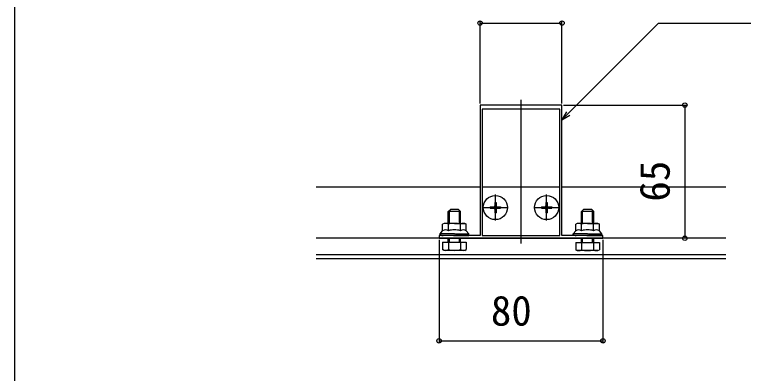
# Model space of a CAD drawing. Units: millimetres, scale not verified. Extents: x -875 to 875, y -1304 to 1296.
# Drawn here: x -565 to -209.1, y 452 to 627.1 of the extents above; entities that cross this region are included whole.
import ezdxf
from ezdxf.enums import TextEntityAlignment as Align

# ---------------------------------------------------------------- set-up
doc = ezdxf.new("R2010")
doc.units = ezdxf.units.MM
doc.header["$LTSCALE"] = 8
for name, color, linetype in [('0-2_YKK_11', 7, 'Continuous'), ('0-3_YKK_12', 2, 'Continuous'), ('0-4_YKK_13', 4, 'Continuous'), ('0-5_YKK_D', 6, 'Continuous')]:
    doc.layers.add(name, color=color, linetype=linetype)
doc.styles.add('ＭＳ ゴシック', font='')
doc.styles.get('ＭＳ ゴシック').set_extended_font_data('MS Gothic')

msp = doc.modelspace()

# ---------------------------------------------------------------- linework, layer by layer
at = {"layer": '0-2_YKK_11'}
for points in [[(-357.716, 517.948), (-277.716, 517.948), (-277.716, 519.248), (-284.758, 519.248), (-284.941, 519.128), (-285.491, 519.128), (-285.674, 519.248), (-297.716, 519.248), (-297.716, 582.948), (-317.258, 582.948), (-317.441, 582.828), (-317.991, 582.828), (-318.174, 582.948), (-337.716, 582.948), (-337.716, 519.248), (-349.758, 519.248), (-349.941, 519.128), (-350.491, 519.128), (-350.674, 519.248), (-357.716, 519.248)], [(-298.816, 519.248), (-298.816, 580.948), (-336.616, 580.948), (-336.616, 519.248)]]:
    msp.add_lwpolyline(points, close=True, dxfattribs=at)
at = {"layer": '0-3_YKK_12'}
for p, q in [((-565, 799.103), (-565, 360.103)), ((-317.716, 515.448), (-317.716, 585.448)), ((-337.716, 542.948), (-417.716, 542.948)), ((-298.816, 542.948), (-336.616, 542.948)), ((-217.716, 542.948), (-297.716, 542.948)), ((-217.716, 517.948), (-417.716, 517.948)), ((-217.716, 509.948), (-417.716, 509.948)), ((-217.716, 507.948), (-417.716, 507.948))]:
    msp.add_line(p, q, dxfattribs=at)
at = {"layer": '0-4_YKK_13'}
for p, q in [((-330.216, 526.648), (-330.216, 539.248)), ((-305.216, 526.648), (-305.216, 539.248)), ((-330.566, 535.448), (-329.866, 535.448)), ((-330.566, 535.448), (-330.566, 533.798)), ((-329.866, 535.448), (-329.866, 533.798)), ((-305.566, 535.448), (-304.866, 535.448)), ((-305.566, 535.448), (-305.566, 533.798)), ((-304.866, 535.448), (-304.866, 533.798)), ((-347.216, 531.048), (-353.216, 531.048)), ((-352.676, 525.248), (-352.676, 531.588)), ((-347.756, 525.248), (-347.756, 531.588)), ((-336.516, 532.948), (-323.916, 532.948)), ((-332.716, 533.298), (-332.716, 532.598)), ((-332.716, 533.298), (-331.066, 533.298)), ((-332.716, 532.598), (-331.066, 532.598)), ((-330.566, 532.098), (-330.566, 530.448)), ((-330.566, 530.448), (-329.866, 530.448)), ((-329.866, 532.098), (-329.866, 530.448)), ((-329.366, 533.298), (-327.716, 533.298)), ((-329.366, 532.598), (-327.716, 532.598)), ((-327.716, 533.298), (-327.716, 532.598)), ((-311.516, 532.948), (-298.916, 532.948)), ((-307.716, 533.298), (-307.716, 532.598)), ((-307.716, 533.298), (-306.066, 533.298)), ((-307.716, 532.598), (-306.066, 532.598)), ((-305.566, 532.098), (-305.566, 530.448)), ((-305.566, 530.448), (-304.866, 530.448)), ((-304.866, 532.098), (-304.866, 530.448)), ((-304.366, 533.298), (-302.716, 533.298)), ((-304.366, 532.598), (-302.716, 532.598)), ((-302.716, 533.298), (-302.716, 532.598)), ((-282.216, 530.948), (-288.216, 530.948)), ((-287.676, 525.248), (-287.676, 531.488)), ((-282.756, 525.248), (-282.756, 531.488)), ((-355.216, 525.248), (-355.99, 524.801)), ((-355.99, 521.648), (-355.99, 524.801)), ((-350.216, 525.248), (-355.216, 525.248)), ((-353.103, 521.648), (-353.103, 524.801)), ((-350.216, 525.248), (-345.216, 525.248)), ((-347.329, 521.648), (-347.329, 524.801)), ((-345.216, 525.248), (-344.443, 524.801)), ((-344.443, 521.648), (-344.443, 524.801)), ((-290.216, 525.248), (-290.99, 524.801)), ((-290.99, 521.648), (-290.99, 524.801)), ((-285.216, 525.248), (-290.216, 525.248)), ((-288.103, 521.648), (-288.103, 524.801)), ((-285.216, 525.248), (-280.216, 525.248)), ((-282.329, 521.648), (-282.329, 524.801)), ((-280.216, 525.248), (-279.443, 524.801)), ((-279.443, 521.648), (-279.443, 524.801)), ((-357.216, 519.248), (-357.216, 520.048)), ((-343.216, 519.248), (-343.216, 520.048)), ((-292.216, 519.248), (-292.216, 520.048)), ((-278.216, 519.248), (-278.216, 520.048)), ((-350.216, 519.248), (-357.216, 519.248)), ((-355.99, 516.048), (-355.99, 512.494)), ((-353.216, 516.048), (-353.216, 518.048)), ((-353.103, 516.048), (-353.103, 512.494)), ((-352.676, 516.048), (-352.676, 518.048)), ((-350.216, 519.248), (-343.216, 519.248)), ((-347.756, 516.048), (-347.756, 518.048)), ((-347.329, 516.048), (-347.329, 512.494)), ((-347.216, 516.048), (-347.216, 518.048)), ((-285.216, 519.248), (-292.216, 519.248)), ((-288.216, 515.948), (-288.216, 517.948)), ((-287.676, 515.948), (-287.676, 517.948)), ((-285.216, 519.248), (-278.216, 519.248)), ((-282.756, 515.948), (-282.756, 517.948)), ((-282.216, 515.948), (-282.216, 517.948)), ((-355.216, 512.048), (-355.99, 512.494)), ((-345.216, 512.048), (-344.443, 512.494)), ((-290.99, 515.948), (-290.99, 512.394)), ((-288.103, 515.948), (-288.103, 512.394)), ((-282.329, 515.948), (-282.329, 512.394)), ((-345.216, 512.048), (-355.216, 512.048)), ((-290.216, 511.948), (-290.99, 512.394)), ((-280.216, 511.948), (-290.216, 511.948)), ((-280.216, 511.948), (-279.443, 512.394))]:
    msp.add_line(p, q, dxfattribs=at)
for points in [[(-353.216, 525.248), (-353.216, 531.048), (-352.216, 532.048)], [(-347.216, 525.248), (-347.216, 531.048), (-348.216, 532.048), (-352.216, 532.048)], [(-288.216, 525.248), (-288.216, 530.948), (-287.216, 531.948)], [(-282.216, 525.248), (-282.216, 530.948), (-283.216, 531.948), (-287.216, 531.948)], [(-350.216, 520.048), (-357.216, 520.048), (-355.99, 521.648)], [(-350.216, 520.048), (-343.216, 520.048), (-344.443, 521.648)], [(-285.216, 520.048), (-292.216, 520.048), (-290.99, 521.648)], [(-285.216, 520.048), (-278.216, 520.048), (-279.443, 521.648)], [(-355.99, 516.048), (-344.443, 516.048), (-344.443, 512.494)], [(-290.99, 515.948), (-279.443, 515.948), (-279.443, 512.394)]]:
    msp.add_lwpolyline(points, dxfattribs=at)
for centre in [(-330.216, 532.948), (-305.216, 532.948)]:
    msp.add_circle(centre, 5.9, dxfattribs=at)
for centre, radius, start, end in [((-331.066, 533.798), 0.5, 270, 0), ((-331.066, 532.098), 0.5, 0, 90), ((-329.366, 533.798), 0.5, 180, 270), ((-329.366, 532.098), 0.5, 90, 180), ((-306.066, 533.798), 0.5, 270, 0), ((-306.066, 532.098), 0.5, 0, 90), ((-304.366, 533.798), 0.5, 180, 270), ((-304.366, 532.098), 0.5, 90, 180), ((-354.546, 522.692), 2.556, 55.61575, 124.38425), ((-350.216, 515.694), 9.553, 90, 107.58795), ((-350.216, 515.694), 9.553, 72.41205, 90), ((-345.886, 522.692), 2.556, 55.61575, 124.38425), ((-289.546, 522.692), 2.556, 55.61575, 124.38425), ((-285.216, 515.694), 9.553, 90, 107.58795), ((-285.216, 515.694), 9.553, 72.41205, 90), ((-280.886, 522.692), 2.556, 55.61575, 124.38425), ((-354.546, 519.538), 2.556, 55.61575, 124.38425), ((-350.216, 512.541), 9.553, 90, 107.58795), ((-350.216, 512.541), 9.553, 72.41205, 90), ((-345.886, 519.538), 2.556, 55.61575, 124.38425), ((-289.546, 519.538), 2.556, 55.61575, 124.38425), ((-285.216, 512.541), 9.553, 90, 107.58795), ((-285.216, 512.541), 9.553, 72.41205, 90), ((-280.886, 519.538), 2.556, 55.61575, 124.38425), ((-354.546, 514.603), 2.556, 235.61575, 304.38425), ((-350.216, 521.601), 9.553, 252.41205, 287.58795), ((-345.886, 514.603), 2.556, 235.61575, 304.38425), ((-289.546, 514.503), 2.556, 235.61575, 304.38425), ((-285.216, 521.501), 9.553, 252.41205, 287.58795), ((-280.886, 514.503), 2.556, 235.61575, 304.38425)]:
    msp.add_arc(centre, radius, start, end, dxfattribs=at)
for centre, start_param, end_param in [((-355.716, 520.048), 3.1415927, 4.712389), ((-344.716, 520.048), 4.712389, 6.2831853), ((-290.716, 520.048), 3.1415927, 4.712389), ((-279.716, 520.048), 4.712389, 6.2831853)]:
    msp.add_ellipse(centre, major_axis=(1.5, 0), ratio=0.533333, start_param=start_param, end_param=end_param, dxfattribs=at)
at = {"layer": '0-5_YKK_D'}
for p, q in [((-337.716, 583.648), (-337.716, 623.948)), ((-337.716, 622.948), (-297.716, 622.948)), ((-297.716, 583.648), (-297.716, 623.948)), ((-297.016, 582.948), (-236.716, 582.948)), ((-237.716, 582.948), (-237.716, 517.948)), ((-357.716, 517.248), (-357.716, 466.948)), ((-277.716, 517.248), (-277.716, 466.948)), ((-357.716, 467.948), (-277.716, 467.948))]:
    msp.add_line(p, q, dxfattribs=at)
for points in [[(-297.716, 575.757), (-294.676, 578.798), (-250.526, 622.948), (-133.593, 622.948)], [(-295.49, 579.613), (-297.716, 575.757), (-293.861, 577.983)]]:
    msp.add_lwpolyline(points, dxfattribs=at)
for centre in [(-337.716, 622.948), (-297.716, 622.948), (-237.716, 582.948), (-237.716, 517.948), (-357.716, 467.948), (-277.716, 467.948)]:
    msp.add_circle(centre, 1.075, dxfattribs=at)

# ---------------------------------------------------------------- texts
at = {"layer": '0-5_YKK_D', "style": 'ＭＳ ゴシック'}
msp.add_text('65', height=14.66, rotation=90, dxfattribs=at).set_placement((-240.716, 535.845), align=Align.BOTTOM_LEFT)
msp.add_text('80', height=14.66, dxfattribs=at).set_placement((-332.432, 470.948), align=Align.BOTTOM_LEFT)

doc.saveas('drawing.dxf')
